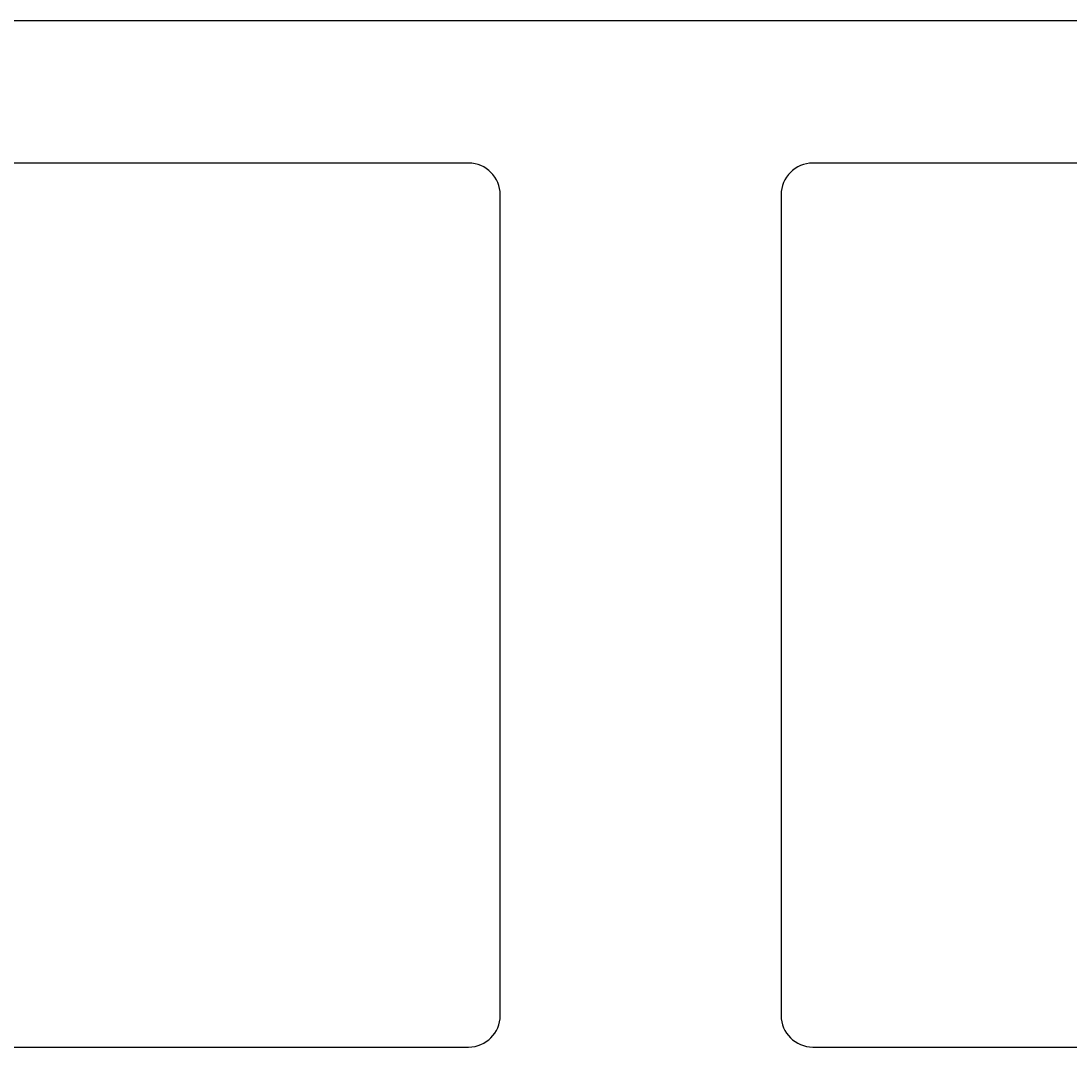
# Model space of a CAD drawing. Header units: millimetres. Extents: x -9 to 276, y -90 to 14.
# Drawn here: x 190.21 to 206.83, y -7 to 9.25 of the extents above; entities that cross this region are included whole.
import ezdxf

# ---------------------------------------------------------------- set-up
doc = ezdxf.new("R2010")
doc.units = ezdxf.units.MM
doc.layers.add('BLACK', color=7, linetype='CONTINUOUS')

msp = doc.modelspace()

# ---------------------------------------------------------------- linework, layer by layer
at = {"layer": 'BLACK', "linetype": 'Continuous'}
for p, q in [((191.589697, 9.25), (189.877762, 9.25)), ((192.921201, 9.249997), (191.589697, 9.25)), ((193.301631, 9.25), (192.921201, 9.249997)), ((194.728242, 9.250001), (193.301631, 9.25)), ((195.013565, 9.25), (194.728242, 9.250001)), ((198.437433, 9.25), (195.013565, 9.25)), ((198.437434, 9.25), (198.437433, 9.25)), ((201.861302, 9.25), (198.437434, 9.25)), ((205.285171, 9.25), (201.861302, 9.25)), ((213.713155, 9.249999), (205.285171, 9.25)), ((197.30145, 6.99795), (183.70145, 6.99795)), ((216.35145, 6.99795), (202.75145, 6.99795)), ((197.80145, -6.50205), (197.80145, 6.49795)), ((202.25145, 6.49795), (202.25145, -6.50205)), ((183.70145, -7.00205), (197.30145, -7.00205)), ((202.75145, -7.00205), (216.35145, -7.00205))]:
    msp.add_line(p, q, dxfattribs=at)
at = {"layer": 'BLACK'}
for centre, start, end in [((197.3014, 6.4979), 0.005729, 89.994271), ((202.7515, 6.4979), 90.005729, 179.994271), ((197.3014, -6.502), 270.005729, 359.994271), ((202.7515, -6.502), 180.005729, 269.994271)]:
    msp.add_arc(centre, 0.50005, start, end, dxfattribs=at)

doc.saveas('drawing.dxf')
